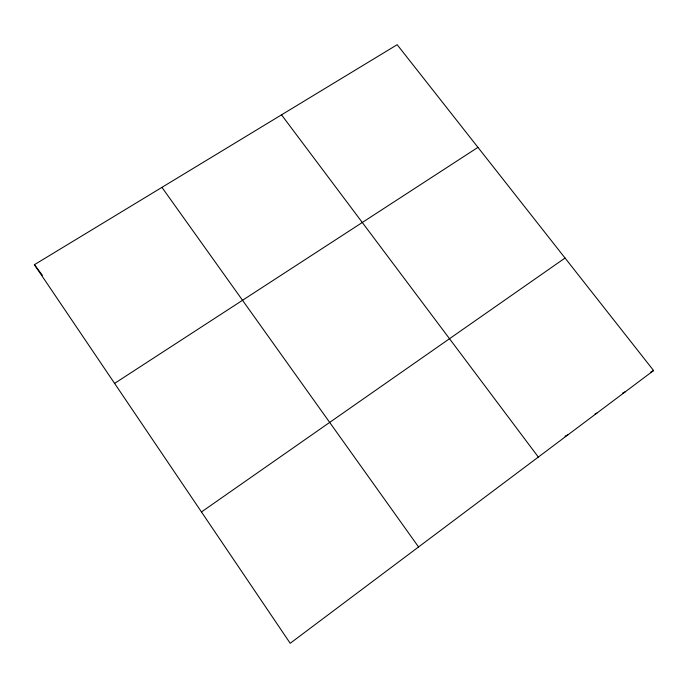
<?xml version="1.0" encoding="UTF-8"?>
<svg xmlns="http://www.w3.org/2000/svg" width="688" height="688" viewBox="0 0 688 688"><rect width="100%" height="100%" fill="white"/><g stroke="black" fill="none" stroke-linecap="round" stroke-linejoin="round"><path stroke-width="1.03" d="M653.6 370.557L290.207 643.289L34.4 264.708L397.165 44.711L653.6 370.557L650.848 371.967M201.464 511.949L565.046 258.034M114.595 383.388L477.945 147.361M622.666 393.046L625.504 391.644M595.077 413.961L596.935 413.084M564.994 436.166L567.884 434.893M34.4 264.708L42.398 275.286M281.521 114.844L538.326 457.081M161.938 187.36L418.562 546.96"/></g></svg>
